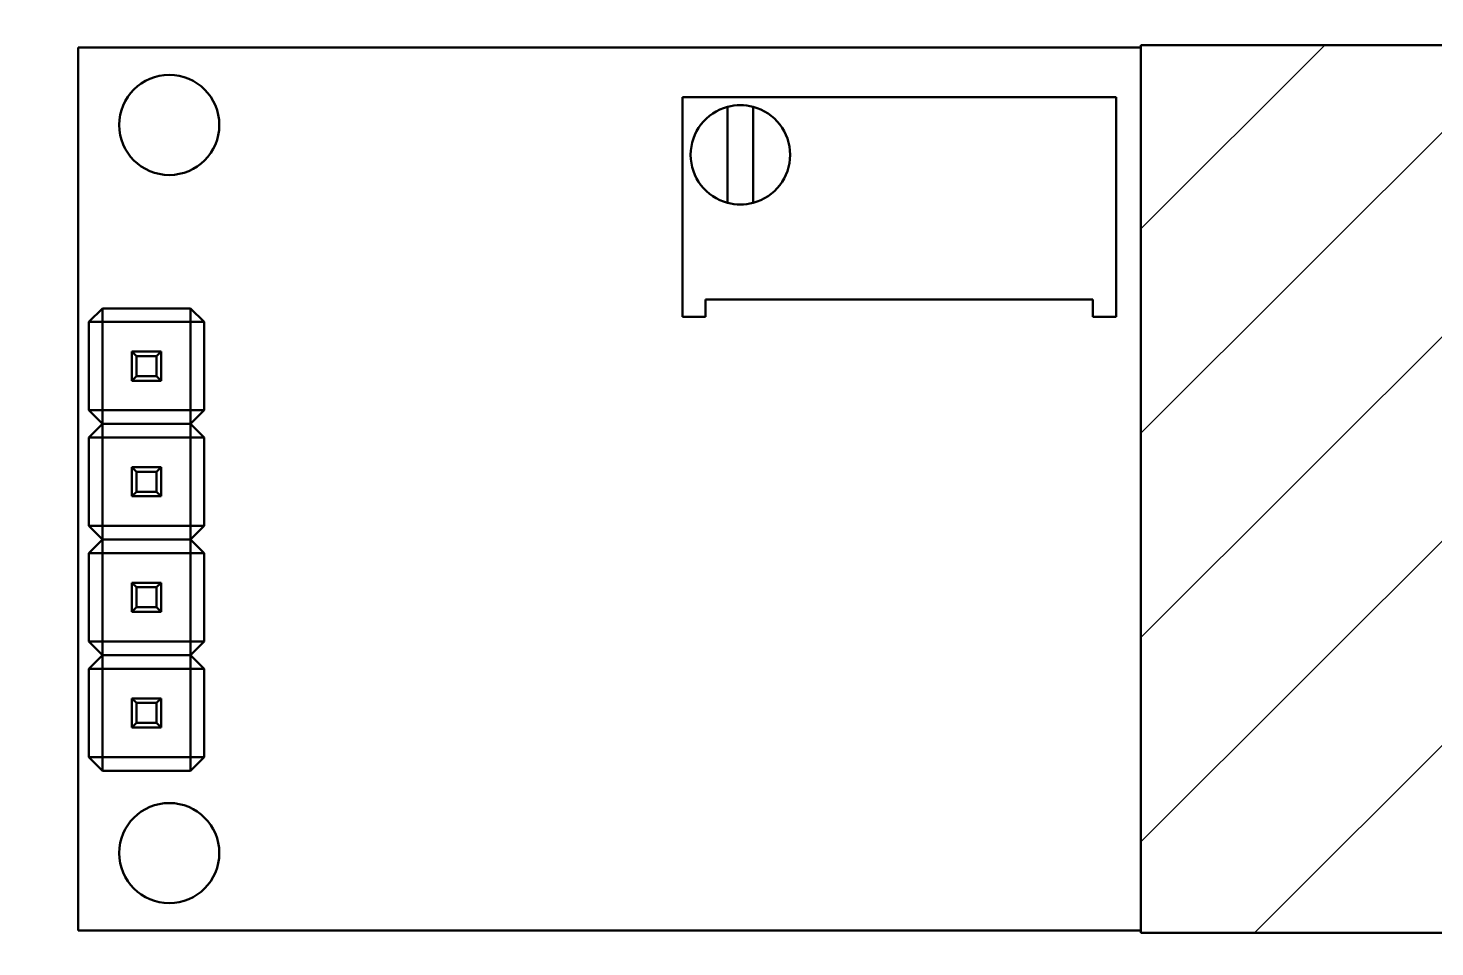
# Model space of a CAD drawing. Header units: millimetres. Extents: x 0 to 841, y 0 to 594.
# Drawn here: x 470.15 to 501.06, y 258.81 to 279 of the extents above; entities that cross this region are included whole.
import ezdxf

# ---------------------------------------------------------------- set-up
doc = ezdxf.new("R2010")
doc.units = ezdxf.units.MM
doc.layers.add('Hatch (ISO)', color=7, linetype='Continuous', lineweight=18)
doc.layers.add('Visible (ISO)', color=7, linetype='Continuous', lineweight=50)
pattern_1 = [(45, (0, 0), (-2.245064, 2.245064), [])]

msp = doc.modelspace()

# ---------------------------------------------------------------- hatches: boundary and pattern name
at = {"layer": 'Hatch (ISO)'}
h = msp.add_hatch(dxfattribs=at)
h.set_pattern_fill('ANSI31', color=256, scale=25.4, style=0)
h.set_pattern_definition(pattern_1)
edge = h.paths.add_edge_path()
edge.add_ellipse((416.288, 307.621), major_axis=(-9.758, 2.186), ratio=1, start_angle=270, end_angle=282.6294)
edge.add_line((416.288, 317.621), (382.416, 317.621))
edge.add_ellipse((382.416, 312.621), major_axis=(-5, 0), ratio=1, start_angle=270, end_angle=360)
edge.add_line((377.416, 312.621), (377.416, 210.621))
edge.add_ellipse((382.416, 210.621), major_axis=(0, -5), ratio=1, start_angle=270, end_angle=360)
edge.add_line((382.416, 205.621), (416.288, 205.621))
edge.add_ellipse((416.288, 215.621), major_axis=(10, 0), ratio=1, start_angle=270, end_angle=282.6294)
edge.add_ellipse((445.416, 85.621), major_axis=(120.242, 26.942), ratio=1, start_angle=64.74122, end_angle=90, ccw=False)
edge.add_ellipse((474.544, 215.621), major_axis=(9.758, -2.186), ratio=1, start_angle=270, end_angle=282.6294)
edge.add_line((474.544, 205.621), (558.416, 205.621))
edge.add_ellipse((558.416, 210.621), major_axis=(5, 0), ratio=1, start_angle=270, end_angle=360)
edge.add_line((563.416, 210.621), (563.416, 312.621))
edge.add_ellipse((558.416, 312.621), major_axis=(0, 5), ratio=1, start_angle=270, end_angle=360)
edge.add_line((558.416, 317.621), (474.544, 317.621))
edge.add_ellipse((474.544, 307.621), major_axis=(-10, 0), ratio=1, start_angle=270, end_angle=282.6294)
edge.add_ellipse((445.416, 437.621), major_axis=(-120.242, -26.942), ratio=1, start_angle=64.74122, end_angle=90, ccw=False)
edge = h.paths.add_edge_path(flags=0)
edge.add_line((388.916, 208.621), (388.916, 210.621))
edge.add_ellipse((382.416, 210.621), major_axis=(0, 6.5), ratio=1, start_angle=270, end_angle=363.5049)
edge.add_line((382.019, 217.108), (380.416, 217.108))
edge.add_line((380.416, 217.108), (380.416, 221.814))
edge.add_spline(control_points=[(380.416, 221.814), (380.416, 222.421), (380.5, 223.145), (380.692, 224.324), (380.822, 224.956), (381.036, 226.225), (381.109, 226.863), (381.109, 228.037), (381.036, 228.675), (380.822, 229.944), (380.692, 230.576), (380.5, 231.755), (380.416, 232.479), (380.416, 233.086)], knot_values=[1.346639, 1.346639, 1.346639, 1.346639, 1.528836, 1.528836, 1.705012, 1.705012, 1.881187, 1.881187, 2.057362, 2.057362, 2.233538, 2.233538, 2.415734, 2.415734, 2.415734, 2.415734], degree=3, periodic=0)
edge.add_line((380.416, 233.086), (380.416, 241.621))
edge.add_ellipse((380.416, 244.121), major_axis=(2.5, 0), ratio=1, start_angle=270, end_angle=450)
edge.add_line((380.416, 246.621), (380.416, 276.621))
edge.add_ellipse((380.416, 279.121), major_axis=(2.5, 0), ratio=1, start_angle=270, end_angle=450)
edge.add_line((380.416, 281.621), (380.416, 306.121))
edge.add_line((380.416, 306.121), (382.489, 306.121))
edge.add_ellipse((382.416, 312.621), major_axis=(6.5, 0.073), ratio=1, start_angle=270, end_angle=359.355)
edge.add_line((388.916, 312.621), (388.916, 314.621))
edge.add_line((388.916, 314.621), (416.288, 314.621))
edge.add_ellipse((416.288, 307.621), major_axis=(7, 0), ratio=1, start_angle=77.3706, end_angle=90, ccw=False)
edge.add_ellipse((445.416, 437.621), major_axis=(123.169, -27.598), ratio=1, start_angle=270, end_angle=279.22446)
edge.add_ellipse((445.416, 311.397), major_axis=(-0.223, -7.497), ratio=1, start_angle=270, end_angle=453.4049)
edge.add_ellipse((445.416, 437.621), major_axis=(126.001, 7.497), ratio=1, start_angle=270, end_angle=279.22446)
edge.add_ellipse((474.544, 307.621), major_axis=(6.831, 1.531), ratio=1, start_angle=77.3706, end_angle=90, ccw=False)
edge.add_line((474.544, 314.621), (535.916, 314.621))
edge.add_ellipse((538.416, 314.621), major_axis=(0, -2.5), ratio=1, start_angle=270, end_angle=450)
edge.add_line((540.916, 314.621), (551.918, 314.621))
edge.add_line((551.918, 314.621), (551.918, 312.445))
edge.add_ellipse((558.416, 312.621), major_axis=(0.176, -6.498), ratio=1, start_angle=270, end_angle=359.0971)
edge.add_line((558.489, 306.121), (560.416, 306.121))
edge.add_line((560.416, 306.121), (560.416, 217.108))
edge.add_line((560.416, 217.108), (558.813, 217.108))
edge.add_ellipse((558.416, 210.621), major_axis=(-6.488, 0.397), ratio=1, start_angle=270, end_angle=361.9571)
edge.add_line((551.918, 210.796), (551.918, 208.621))
edge.add_line((551.918, 208.621), (540.916, 208.621))
edge.add_ellipse((538.416, 208.621), major_axis=(0, 2.5), ratio=1, start_angle=270, end_angle=450)
edge.add_line((535.916, 208.621), (474.544, 208.621))
edge.add_ellipse((474.544, 215.621), major_axis=(-7, 0), ratio=1, start_angle=77.3706, end_angle=90, ccw=False)
edge.add_ellipse((445.416, 85.621), major_axis=(-123.169, 27.598), ratio=1, start_angle=270, end_angle=279.22446)
edge.add_ellipse((445.416, 211.844), major_axis=(0.223, 7.497), ratio=1, start_angle=270, end_angle=453.4049)
edge.add_ellipse((445.416, 85.621), major_axis=(-126.001, -7.497), ratio=1, start_angle=270, end_angle=279.22446)
edge.add_ellipse((416.288, 215.621), major_axis=(-6.831, -1.531), ratio=1, start_angle=77.3706, end_angle=90, ccw=False)
edge.add_line((416.288, 208.621), (388.916, 208.621))
edge = h.paths.add_edge_path(flags=0)
edge.add_ellipse((557.666, 211.371), major_axis=(0, 2.172), ratio=1, start_angle=0, end_angle=360)
edge = h.paths.add_edge_path(flags=0)
edge.add_ellipse((557.666, 311.871), major_axis=(0, 2.172), ratio=1, start_angle=0, end_angle=360)
edge = h.paths.add_edge_path(flags=0)
edge.add_ellipse((383.166, 311.871), major_axis=(0, 2.172), ratio=1, start_angle=0, end_angle=360)
edge = h.paths.add_edge_path(flags=0)
edge.add_ellipse((383.166, 211.371), major_axis=(0, 2.172), ratio=1, start_angle=0, end_angle=360)
edge = h.paths.add_edge_path(flags=0)
edge.add_ellipse((445.416, 214.344), major_axis=(0, 2), ratio=1, start_angle=0, end_angle=360)
edge = h.paths.add_edge_path(flags=0)
edge.add_ellipse((445.416, 308.897), major_axis=(0, 2), ratio=1, start_angle=0, end_angle=360)
h = msp.add_hatch(dxfattribs=at)
h.set_pattern_fill('ANSI31', color=256, scale=25.4, style=0)
h.set_pattern_definition(pattern_1)
h.paths.add_polyline_path([(494.598, 259.118), (511.598, 259.118), (511.598, 278.618), (494.598, 278.618)])

# ---------------------------------------------------------------- linework, layer by layer
at = {"layer": 'Visible (ISO)'}
for p, q in [((471.248, 278.568), (471.248, 259.168)), ((494.598, 278.568), (471.248, 278.568)), ((511.598, 278.618), (494.598, 278.618)), ((494.598, 278.618), (494.598, 259.118)), ((484.526, 272.655), (484.526, 277.481)), ((484.526, 277.481), (494.051, 277.481)), ((485.516, 277.267), (485.516, 275.155)), ((486.075, 277.267), (486.075, 275.155)), ((494.051, 272.655), (494.051, 277.481)), ((485.033, 273.036), (493.543, 273.036)), ((485.033, 273.036), (485.033, 272.655)), ((493.543, 273.036), (493.543, 272.655)), ((471.478, 272.538), (471.778, 272.838)), ((471.778, 272.838), (471.778, 272.538)), ((473.718, 272.838), (471.778, 272.838)), ((473.718, 272.838), (474.018, 272.538)), ((473.718, 272.538), (473.718, 272.838)), ((485.033, 272.655), (484.526, 272.655)), ((494.051, 272.655), (493.543, 272.655)), ((471.778, 272.538), (471.478, 272.538)), ((471.478, 272.538), (471.478, 270.598)), ((471.778, 270.598), (471.778, 272.538)), ((471.778, 272.538), (473.718, 272.538)), ((474.018, 272.538), (473.718, 272.538)), ((473.718, 272.538), (473.718, 270.598)), ((474.018, 270.598), (474.018, 272.538)), ((473.068, 271.888), (472.428, 271.888)), ((472.528, 271.788), (472.428, 271.888)), ((472.428, 271.888), (472.428, 271.248)), ((472.528, 271.788), (472.968, 271.788)), ((472.528, 271.348), (472.528, 271.788)), ((472.968, 271.788), (473.068, 271.888)), ((472.968, 271.788), (472.968, 271.348)), ((473.068, 271.248), (473.068, 271.888)), ((472.528, 271.348), (472.428, 271.248)), ((472.428, 271.248), (473.068, 271.248)), ((472.968, 271.348), (472.528, 271.348)), ((472.968, 271.348), (473.068, 271.248)), ((471.478, 270.598), (471.778, 270.598)), ((471.778, 270.298), (471.478, 270.598)), ((471.778, 270.598), (471.778, 270.298)), ((473.718, 270.598), (471.778, 270.598)), ((473.718, 270.298), (473.718, 270.598)), ((474.018, 270.598), (473.718, 270.298)), ((473.718, 270.598), (474.018, 270.598)), ((471.478, 269.998), (471.778, 270.298)), ((471.778, 270.298), (473.718, 270.298)), ((471.778, 270.298), (471.778, 269.998)), ((473.718, 270.298), (471.778, 270.298)), ((473.718, 270.298), (474.018, 269.998)), ((473.718, 269.998), (473.718, 270.298)), ((471.778, 269.998), (471.478, 269.998)), ((471.478, 269.998), (471.478, 268.058)), ((471.778, 268.058), (471.778, 269.998)), ((471.778, 269.998), (473.718, 269.998)), ((474.018, 269.998), (473.718, 269.998)), ((473.718, 269.998), (473.718, 268.058)), ((474.018, 268.058), (474.018, 269.998)), ((473.068, 269.348), (472.428, 269.348)), ((472.528, 269.248), (472.428, 269.348)), ((472.428, 269.348), (472.428, 268.708)), ((472.528, 269.248), (472.968, 269.248)), ((472.528, 268.808), (472.528, 269.248)), ((472.968, 269.248), (473.068, 269.348)), ((472.968, 269.248), (472.968, 268.808)), ((473.068, 268.708), (473.068, 269.348)), ((472.528, 268.808), (472.428, 268.708)), ((472.428, 268.708), (473.068, 268.708)), ((472.968, 268.808), (472.528, 268.808)), ((472.968, 268.808), (473.068, 268.708)), ((471.478, 268.058), (471.778, 268.058)), ((471.778, 267.758), (471.478, 268.058)), ((471.778, 268.058), (471.778, 267.758)), ((473.718, 268.058), (471.778, 268.058)), ((473.718, 267.758), (473.718, 268.058)), ((474.018, 268.058), (473.718, 267.758)), ((473.718, 268.058), (474.018, 268.058)), ((471.478, 267.458), (471.778, 267.758)), ((471.778, 267.758), (473.718, 267.758)), ((471.778, 267.758), (471.778, 267.458)), ((473.718, 267.758), (471.778, 267.758)), ((473.718, 267.758), (474.018, 267.458)), ((473.718, 267.458), (473.718, 267.758)), ((471.778, 267.458), (471.478, 267.458)), ((471.478, 267.458), (471.478, 265.518)), ((471.778, 265.518), (471.778, 267.458)), ((471.778, 267.458), (473.718, 267.458)), ((474.018, 267.458), (473.718, 267.458)), ((473.718, 267.458), (473.718, 265.518)), ((474.018, 265.518), (474.018, 267.458)), ((473.068, 266.808), (472.428, 266.808)), ((472.528, 266.708), (472.428, 266.808)), ((472.428, 266.808), (472.428, 266.168)), ((472.968, 266.708), (473.068, 266.808)), ((473.068, 266.168), (473.068, 266.808)), ((472.528, 266.708), (472.968, 266.708)), ((472.528, 266.268), (472.528, 266.708)), ((472.968, 266.708), (472.968, 266.268)), ((472.528, 266.268), (472.428, 266.168)), ((472.428, 266.168), (473.068, 266.168)), ((472.968, 266.268), (472.528, 266.268)), ((472.968, 266.268), (473.068, 266.168)), ((471.478, 265.518), (471.778, 265.518)), ((471.778, 265.218), (471.478, 265.518)), ((471.778, 265.518), (471.778, 265.218)), ((473.718, 265.518), (471.778, 265.518)), ((473.718, 265.218), (473.718, 265.518)), ((474.018, 265.518), (473.718, 265.218)), ((473.718, 265.518), (474.018, 265.518)), ((471.478, 264.918), (471.778, 265.218)), ((471.778, 265.218), (473.718, 265.218)), ((471.778, 265.218), (471.778, 264.918)), ((473.718, 265.218), (471.778, 265.218)), ((473.718, 265.218), (474.018, 264.918)), ((473.718, 264.918), (473.718, 265.218)), ((471.778, 264.918), (471.478, 264.918)), ((471.478, 264.918), (471.478, 262.978)), ((471.778, 262.978), (471.778, 264.918)), ((471.778, 264.918), (473.718, 264.918)), ((474.018, 264.918), (473.718, 264.918)), ((473.718, 264.918), (473.718, 262.978)), ((474.018, 262.978), (474.018, 264.918)), ((473.068, 264.268), (472.428, 264.268)), ((472.528, 264.168), (472.428, 264.268)), ((472.428, 264.268), (472.428, 263.628)), ((472.968, 264.168), (473.068, 264.268)), ((473.068, 263.628), (473.068, 264.268)), ((472.528, 264.168), (472.968, 264.168)), ((472.528, 263.728), (472.528, 264.168)), ((472.968, 264.168), (472.968, 263.728)), ((472.528, 263.728), (472.428, 263.628)), ((472.968, 263.728), (472.528, 263.728)), ((472.968, 263.728), (473.068, 263.628)), ((472.428, 263.628), (473.068, 263.628)), ((471.478, 262.978), (471.778, 262.978)), ((471.778, 262.678), (471.478, 262.978)), ((471.778, 262.978), (471.778, 262.678)), ((473.718, 262.978), (471.778, 262.978)), ((473.718, 262.678), (473.718, 262.978)), ((474.018, 262.978), (473.718, 262.678)), ((473.718, 262.978), (474.018, 262.978)), ((471.778, 262.678), (473.718, 262.678)), ((471.248, 259.168), (494.598, 259.168)), ((494.598, 259.118), (511.598, 259.118))]:
    msp.add_line(p, q, dxfattribs=at)
for centre in [(473.248, 276.868), (473.248, 260.868)]:
    msp.add_circle(centre, 1.1, dxfattribs=at)
for start, end in [(104.8218, 255.1782), (75.1782, 104.8218), (284.8218, 75.1782), (255.1782, 284.8218)]:
    msp.add_arc((485.796, 276.211), 1.092, start, end, dxfattribs=at)

doc.saveas('drawing.dxf')
